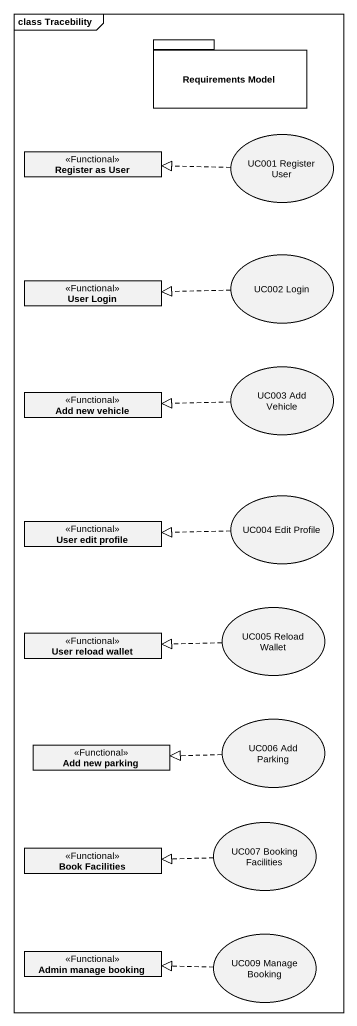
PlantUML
@startuml
mainframe class Tracebility
allowmixing
hide circle
hide empty members
package "Requirements Model" as Requirements_Model {
}
usecase "UC001 Register User" as UC001_Register_User
class "Register as User" as Register_as_User <<Functional>>
usecase "UC002 Login" as UC002_Login
class "User Login" as User_Login <<Functional>>
usecase "UC003 Add Vehicle" as UC003_Add_Vehicle
class "Add new vehicle" as Add_new_vehicle <<Functional>>
class "User edit profile" as User_edit_profile <<Functional>>
usecase "UC004 Edit Profile" as UC004_Edit_Profile
usecase "UC005 Reload Wallet" as UC005_Reload_Wallet
class "User reload wallet" as User_reload_wallet <<Functional>>
usecase "UC006 Add Parking" as UC006_Add_Parking
class "Add new parking" as Add_new_parking <<Functional>>
usecase "UC007 Booking Facilities" as UC007_Booking_Facilities
class "Book Facilities" as Book_Facilities <<Functional>>
class "Admin manage booking" as Admin_manage_booking <<Functional>>
usecase "UC009 Manage Booking" as UC009_Manage_Booking
UC001_Register_User .left.|> Register_as_User
UC002_Login .left.|> User_Login
UC003_Add_Vehicle .left.|> Add_new_vehicle
UC004_Edit_Profile .left.|> User_edit_profile
UC005_Reload_Wallet .left.|> User_reload_wallet
UC006_Add_Parking .left.|> Add_new_parking
UC007_Booking_Facilities .left.|> Book_Facilities
UC009_Manage_Booking .left.|> Admin_manage_booking
@enduml
